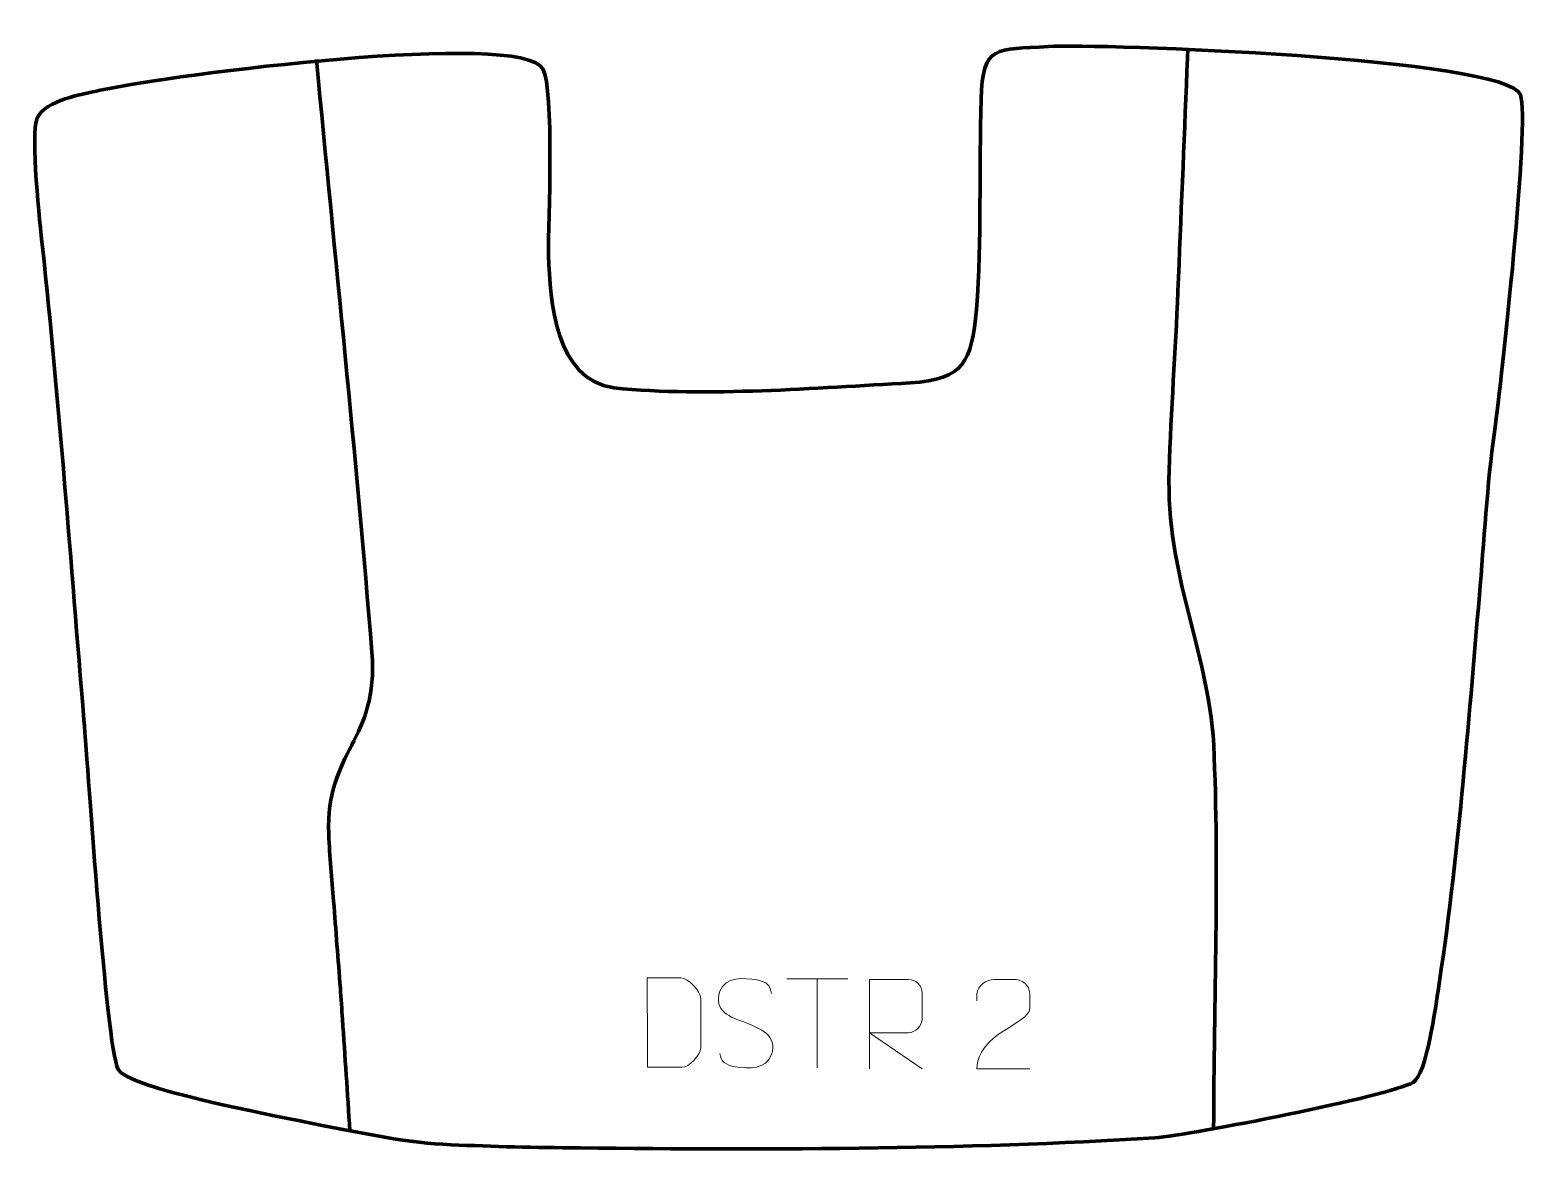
# Model space of a CAD drawing. Header units: millimetres. Extents: x -484 to -65, y 314 to 627.
import ezdxf

# ---------------------------------------------------------------- set-up
doc = ezdxf.new("R2010")
doc.units = ezdxf.units.MM
doc.header["$MEASUREMENT"] = 0
doc.layers.add('layer 1', color=7, linetype='Continuous', plot=False)
doc.layers.add('layer 2', color=7, linetype='Continuous')
doc.layers.add('layer 3', color=7, linetype='Continuous')

msp = doc.modelspace()

# ---------------------------------------------------------------- linework, layer by layer
at = {"layer": 'layer 1', "color": 250, "lineweight": 9}
for points, knots in [([(-311.7233, 337.2153), (-309.3915, 337.2157), (-304.4413, 337.1917), (-302.1098, 337.1914), (-302.1098, 337.1914), (-300.1848, 337.086), (-296.8662, 340.6276), (-296.8774, 342.6449), (-296.8774, 342.6449), (-296.8778, 348.415), (-296.8778, 350.5847), (-296.8774, 356.354), (-296.8774, 356.354), (-296.8817, 358.4921), (-300.2562, 362.1522), (-302.4086, 362.1387), (-302.4086, 362.1387), (-304.7343, 362.1387), (-309.4586, 362.1387), (-311.7847, 362.1387), (-311.7847, 362.1387), (-311.7843, 356.3918), (-311.723, 342.9626), (-311.7233, 337.2153)], [0, 0, 0, 0, 0.14285714, 0.14285714, 0.14285714, 0.14285714, 0.28571429, 0.28571429, 0.28571429, 0.28571429, 0.42857143, 0.42857143, 0.42857143, 0.42857143, 0.57142857, 0.57142857, 0.57142857, 0.57142857, 0.71428571, 0.71428571, 0.71428571, 0.71428571, 1, 1, 1, 1]), ([(-284.331, 349.6639), (-288.5793, 351.1343), (-293.4874, 352.9301), (-291.4823, 358.4504), (-291.4823, 358.4504), (-289.9788, 362.5903), (-284.7652, 362.2018), (-281.1616, 361.6007), (-281.1616, 361.6007), (-278.301, 361.1235), (-277.4363, 359.9103), (-277.1257, 357.8262)], [0, 0, 0, 0, 0.25, 0.25, 0.25, 0.25, 0.5, 0.5, 0.5, 0.5, 1, 1, 1, 1]), ([(-249.754, 336.7337), (-249.754, 336.7337), (-249.754, 361.6872), (-249.754, 361.6872), (-249.754, 361.6872), (-246.1592, 361.6872), (-242.5637, 361.6872), (-238.9685, 361.6872), (-238.9685, 361.6872), (-236.6432, 361.6495), (-235.0859, 360.1595), (-235.09, 357.7931), (-235.09, 357.7931), (-235.0904, 355.7576), (-235.0904, 352.6982), (-235.09, 350.6622), (-235.09, 350.6622), (-235.0965, 348.7867), (-236.9088, 346.8449), (-238.9183, 346.8258), (-238.9183, 346.8258), (-238.9183, 346.8258), (-249.754, 346.8258), (-249.754, 346.8258), (-249.754, 346.8258), (-249.754, 346.8258), (-235.0993, 336.7337), (-235.0993, 336.7337)], [0, 0, 0, 0, 0.125, 0.125, 0.125, 0.125, 0.25, 0.25, 0.25, 0.25, 0.375, 0.375, 0.375, 0.375, 0.5, 0.5, 0.5, 0.5, 0.625, 0.625, 0.625, 0.625, 0.75, 0.75, 0.75, 0.75, 1, 1, 1, 1]), ([(-205.0505, 336.7233), (-209.9649, 336.7236), (-214.8793, 336.7236), (-219.7934, 336.7233), (-219.7934, 336.7233), (-219.7934, 346.6556), (-205.1424, 349.2968), (-205.0505, 353.6071), (-205.0505, 353.6071), (-205.0508, 355.0312), (-205.0508, 356.4549), (-205.0505, 357.8782), (-205.0505, 357.8782), (-205.0674, 359.9553), (-207.1902, 361.6801), (-208.8612, 361.6974), (-208.8612, 361.6974), (-210.9344, 361.697), (-213.0073, 361.697), (-215.0797, 361.6974), (-215.0797, 361.6974), (-216.9018, 361.7139), (-219.7265, 359.9218), (-219.7934, 357.8282), (-219.7934, 357.8282), (-219.7934, 357.8282), (-219.7934, 355.7734), (-219.7934, 355.7734)], [0, 0, 0, 0, 0.125, 0.125, 0.125, 0.125, 0.25, 0.25, 0.25, 0.25, 0.375, 0.375, 0.375, 0.375, 0.5, 0.5, 0.5, 0.5, 0.625, 0.625, 0.625, 0.625, 0.75, 0.75, 0.75, 0.75, 1, 1, 1, 1]), ([(-284.331, 349.6638), (-280.3124, 348.0171), (-275.2829, 346.1288), (-277.1169, 340.7685), (-277.1169, 340.7685), (-278.5767, 336.5021), (-283.4875, 336.7588), (-287.2136, 337.3135), (-287.2136, 337.3135), (-289.9636, 337.7233), (-291.1845, 338.9368), (-291.5625, 341.049)], [0, 0, 0, 0, 0.25, 0.25, 0.25, 0.25, 0.5, 0.5, 0.5, 0.5, 1, 1, 1, 1])]:
    msp.add_open_spline(points, degree=3, knots=knots, dxfattribs=at)
for points in [[(-272.83, 361.9433), (-272.83, 361.9433), (-255.8428, 361.9433), (-255.8428, 361.9433)], [(-264.3362, 337.0133), (-264.3362, 337.0133), (-264.3362, 361.9668), (-264.3362, 361.9668)]]:
    msp.add_open_spline(points, degree=3, dxfattribs=at)
at = {"layer": 'layer 2', "color": 140, "lineweight": 158}
for points in [[(-153.7076, 320.0323), (-153.6512, 355.4836), (-152.0988, 391.9293), (-153.6843, 427.2482), (-153.6843, 427.2482), (-155.4643, 455.0932), (-167.0611, 474.0955), (-166.1292, 503.8984), (-166.1292, 503.8984), (-165.6084, 520.5546), (-164.3778, 537.2431), (-163.6742, 553.9072), (-163.6742, 553.9072), (-162.8309, 574.4257), (-161.9875, 594.9442), (-161.1441, 615.4627), (-161.1441, 615.4627), (-161.1441, 615.4627), (-161.0824, 616.9641), (-161.0824, 616.9641), (-161.0824, 616.9641), (-161.0824, 616.9641), (-160.8973, 621.4682), (-160.8973, 621.4682)], [(-404.1052, 618.6783), (-398.9686, 563.5741), (-393.0374, 508.248), (-388.6523, 453.1133), (-388.6523, 453.1133), (-386.6669, 428.1498), (-401.5906, 425.7897), (-400.6816, 402.2816), (-400.6816, 402.2816), (-400.441, 396.0606), (-399.7993, 389.812), (-399.3177, 383.6017), (-399.3177, 383.6017), (-398.7179, 375.4695), (-398.043, 367.3433), (-397.4441, 359.2105), (-397.4441, 359.2105), (-397.2383, 356.3514), (-397.0287, 353.4919), (-396.8351, 350.6319), (-396.8351, 350.6319), (-396.1472, 340.2383), (-395.4593, 329.8446), (-394.7714, 319.4509)]]:
    msp.add_open_spline(points, degree=3, knots=[0, 0, 0, 0, 0.14285714, 0.14285714, 0.14285714, 0.14285714, 0.28571429, 0.28571429, 0.28571429, 0.28571429, 0.42857143, 0.42857143, 0.42857143, 0.42857143, 0.57142857, 0.57142857, 0.57142857, 0.57142857, 0.71428571, 0.71428571, 0.71428571, 0.71428571, 1, 1, 1, 1], dxfattribs=at)
at = {"layer": 'layer 3', "color": 242, "lineweight": 158}
msp.add_open_spline([(-340.9519, 616.0443), (-337.6599, 610.0955), (-339.3934, 573.3146), (-339.3581, 563.9643), (-339.3581, 563.9643), (-338.8378, 550.8936), (-337.4856, 529.4446), (-321.0897, 526.9087), (-321.0897, 526.9087), (-294.5768, 524.3615), (-265.1122, 526.926), (-238.3836, 528.3329), (-238.3836, 528.3329), (-223.2152, 529.4176), (-221.3332, 534.1216), (-219.8907, 548.8279), (-219.8907, 548.8279), (-218.4382, 568.703), (-219.1745, 587.7568), (-218.6101, 607.4846), (-218.6101, 607.4846), (-218.1633, 623.0971), (-214.4514, 621.2629), (-199.7895, 622.2791), (-199.7895, 622.2791), (-186.7304, 623.1146), (-71.8366, 619.1672), (-68.0497, 608.7605), (-68.0497, 608.7605), (-65.4128, 601.5139), (-73.4392, 528.3107), (-75.2404, 515.3448), (-75.2404, 515.3448), (-75.2404, 515.3448), (-75.3441, 514.6137), (-75.3441, 514.6137), (-75.3441, 514.6137), (-77.3516, 500.1639), (-78.2846, 483.6486), (-79.5402, 469.0051), (-79.5402, 469.0051), (-82.6412, 432.8386), (-85.5713, 394.2792), (-91.0703, 358.5089), (-91.0703, 358.5089), (-91.6851, 354.5102), (-94.3337, 335.0192), (-98.01, 332.982), (-98.01, 332.982), (-105.0455, 329.0833), (-159.8598, 318.31), (-170.1403, 317.489), (-170.1403, 317.489), (-222.2357, 314.1452), (-283.0011, 314.0956), (-335.4428, 314.7284), (-335.4428, 314.7284), (-347.3328, 314.8718), (-359.1869, 315.1939), (-371.0629, 315.8012), (-371.0629, 315.8012), (-382.1625, 316.6922), (-398.0808, 320.1158), (-409.1472, 322.3314), (-409.1472, 322.3314), (-415.462, 323.5957), (-457.271, 331.5712), (-459.488, 336.5808), (-459.488, 336.5808), (-462.9075, 344.3078), (-467.7285, 419.1367), (-468.9939, 434.1851), (-468.9939, 434.1851), (-472.719, 478.5027), (-475.8031, 522.051), (-480.5765, 566.3476), (-480.5765, 566.3476), (-481.2365, 572.4722), (-484.0597, 597.8227), (-482.0293, 602.2888), (-482.0293, 602.2888), (-479.7384, 607.3278), (-469.3455, 608.9848), (-464.498, 610.0425), (-464.498, 610.0425), (-444.2992, 614.45), (-346.9537, 626.8901), (-340.9519, 616.0443)], degree=3, knots=[0, 0, 0, 0, 0.04347826, 0.04347826, 0.04347826, 0.04347826, 0.08695652, 0.08695652, 0.08695652, 0.08695652, 0.13043478, 0.13043478, 0.13043478, 0.13043478, 0.17391304, 0.17391304, 0.17391304, 0.17391304, 0.2173913, 0.2173913, 0.2173913, 0.2173913, 0.26086957, 0.26086957, 0.26086957, 0.26086957, 0.30434783, 0.30434783, 0.30434783, 0.30434783, 0.34782609, 0.34782609, 0.34782609, 0.34782609, 0.39130435, 0.39130435, 0.39130435, 0.39130435, 0.43478261, 0.43478261, 0.43478261, 0.43478261, 0.47826087, 0.47826087, 0.47826087, 0.47826087, 0.52173913, 0.52173913, 0.52173913, 0.52173913, 0.56521739, 0.56521739, 0.56521739, 0.56521739, 0.60869565, 0.60869565, 0.60869565, 0.60869565, 0.65217391, 0.65217391, 0.65217391, 0.65217391, 0.69565217, 0.69565217, 0.69565217, 0.69565217, 0.73913043, 0.73913043, 0.73913043, 0.73913043, 0.7826087, 0.7826087, 0.7826087, 0.7826087, 0.82608696, 0.82608696, 0.82608696, 0.82608696, 0.86956522, 0.86956522, 0.86956522, 0.86956522, 0.91304348, 0.91304348, 0.91304348, 0.91304348, 1, 1, 1, 1], dxfattribs=at)

doc.saveas('drawing.dxf')
